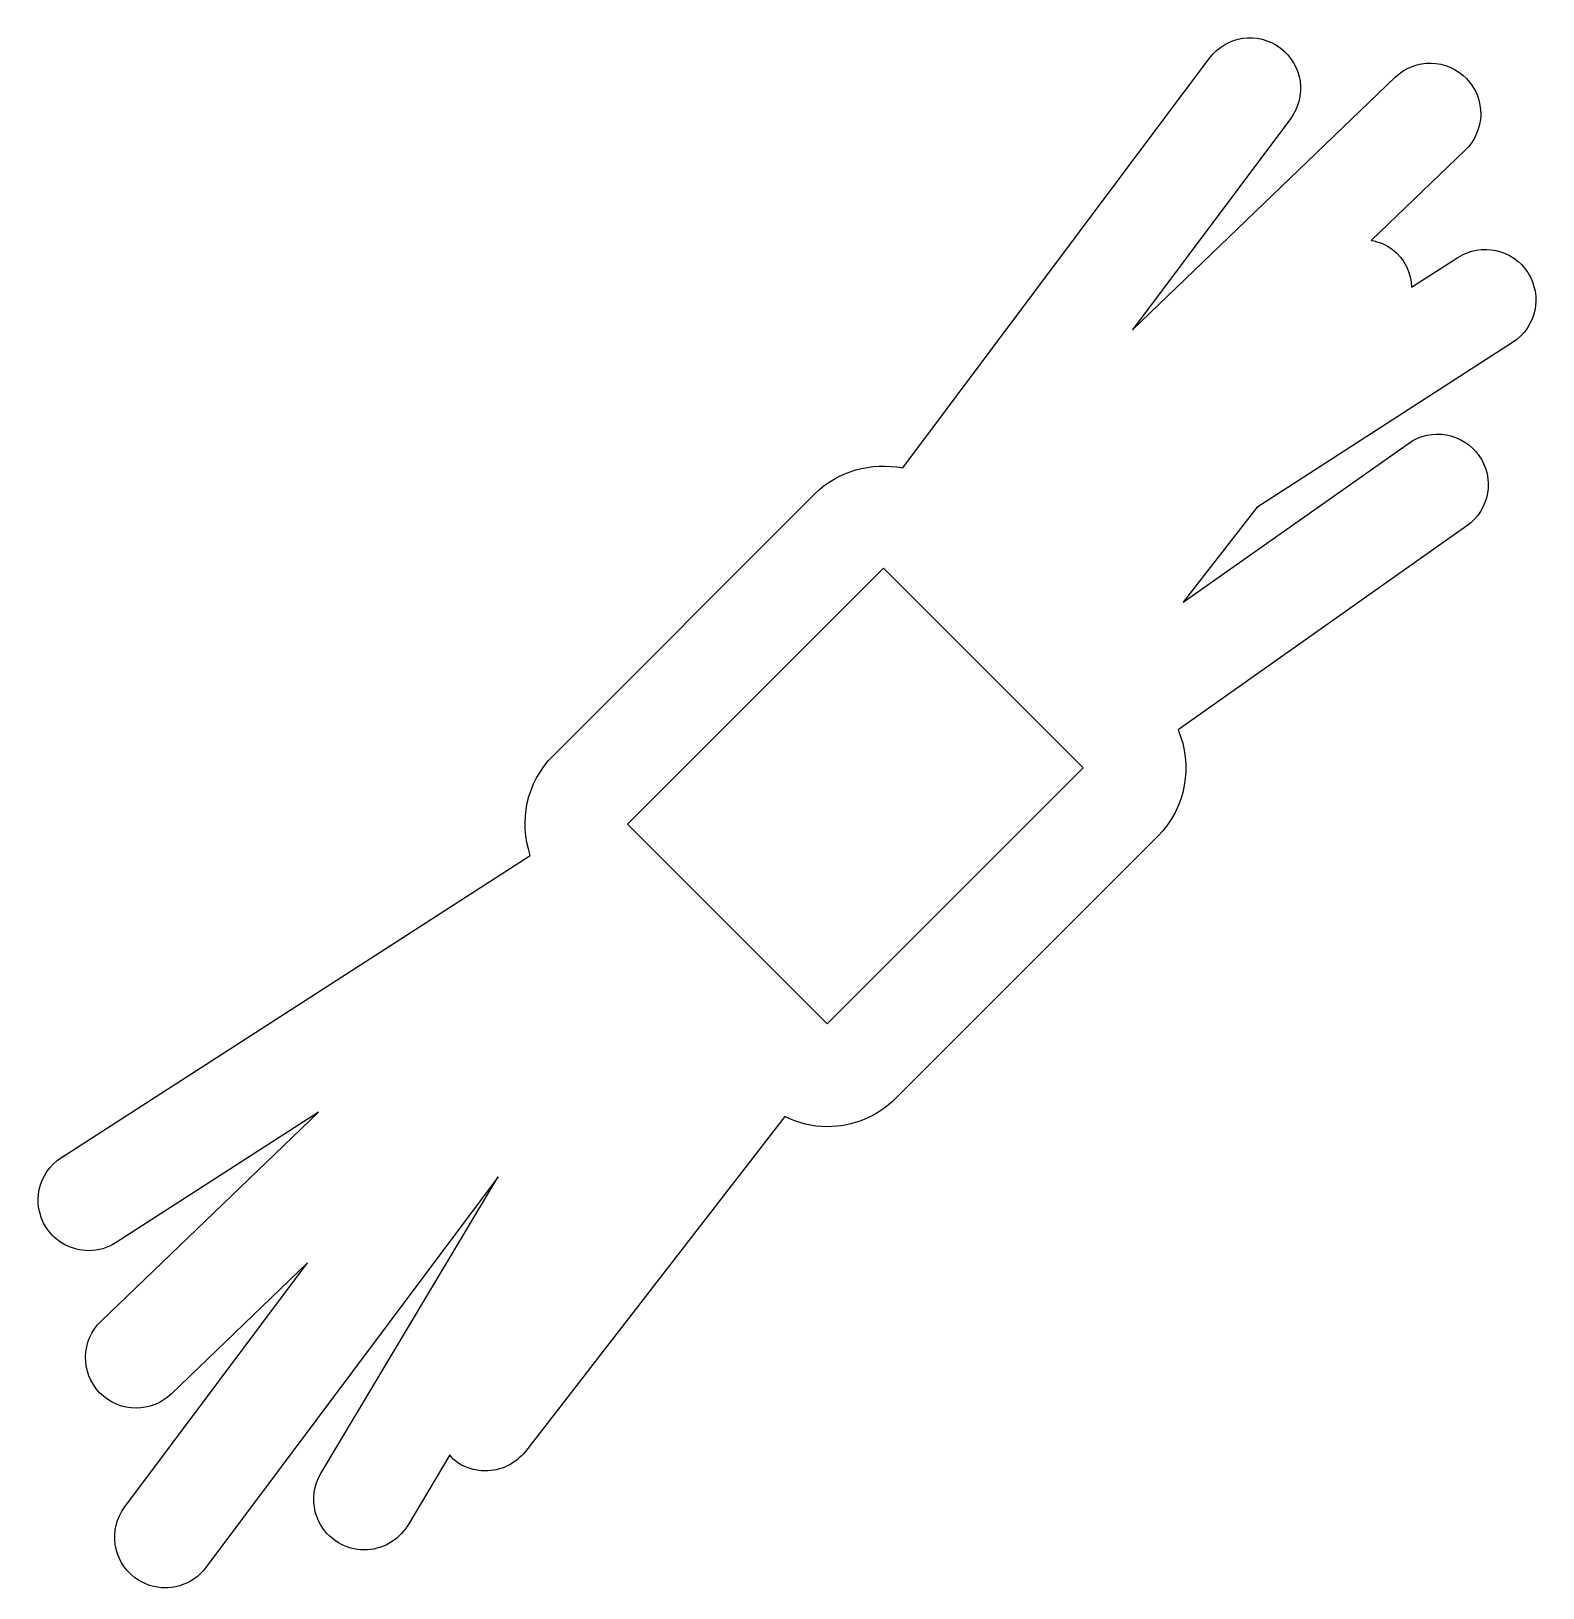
# Model space of a CAD drawing. Header units: centimetres. Extents: x -6.6 to 6.2, y -6.5 to 6.7.
import ezdxf

# ---------------------------------------------------------------- set-up
doc = ezdxf.new("R2010")
doc.units = ezdxf.units.CM
doc.header["$MEASUREMENT"] = 0
doc.layers.add('Layer 1', color=7, linetype='Continuous')

msp = doc.modelspace()

# ---------------------------------------------------------------- linework, layer by layer
at = {"layer": 'Layer 1'}
for points, knots in [([(6.06748, 4.63156), (5.93974, 4.82944), (5.67529, 4.88627), (5.47653, 4.75935), (5.47653, 4.75935), (5.47653, 4.75935), (5.08452, 4.50675), (5.08452, 4.50675), (5.08452, 4.50675), (5.07925, 4.62796), (5.02803, 4.74609), (4.92463, 4.82613), (4.92463, 4.82613), (4.86978, 4.86857), (4.80758, 4.89111), (4.74384, 4.90352), (4.74384, 4.90352), (4.74384, 4.90352), (5.53793, 5.66653), (5.53793, 5.66653), (5.53793, 5.66653), (5.70824, 5.82978), (5.71345, 6.10074), (5.55002, 6.27108), (5.55002, 6.27108), (5.38595, 6.44139), (5.1152, 6.44645), (4.94547, 6.2828), (4.94547, 6.2828), (4.94547, 6.2828), (2.72286, 4.147), (2.72286, 4.147), (2.72286, 4.147), (2.72286, 4.147), (4.05998, 5.93249), (4.05998, 5.93249), (4.05998, 5.93249), (4.20153, 6.12161), (4.16309, 6.38966), (3.97418, 6.53119), (3.97418, 6.53119), (3.78487, 6.67274), (3.51724, 6.63348), (3.37572, 6.44517), (3.37572, 6.44517), (3.37572, 6.44517), (0.78037, 2.97958), (0.78037, 2.97958), (0.78037, 2.97958), (0.51872, 3.02906), (0.23406, 2.95685), (0.04001, 2.76254), (0.04001, 2.76254), (0.04001, 2.76254), (-2.17704, 0.54607), (-2.17704, 0.54607), (-2.17704, 0.54607), (-2.40429, 0.31821), (-2.46649, -0.01019), (-2.36984, -0.29634), (-2.36984, -0.29634), (-2.36984, -0.29634), (-6.33611, -2.85189), (-6.33611, -2.85189), (-6.33611, -2.85189), (-6.53463, -2.98005), (-6.59183, -3.24435), (-6.46406, -3.44305), (-6.46406, -3.44305), (-6.38222, -3.56955), (-6.24467, -3.63889), (-6.10417, -3.63889), (-6.10417, -3.63889), (-6.02485, -3.63889), (-5.94471, -3.61674), (-5.87311, -3.57081), (-5.87311, -3.57081), (-5.87311, -3.57081), (-4.16028, -2.46715), (-4.16028, -2.46715), (-4.16028, -2.46715), (-4.16028, -2.46715), (-6.00003, -4.23502), (-6.00003, -4.23502), (-6.00003, -4.23502), (-6.17037, -4.39824), (-6.17558, -4.6692), (-6.01215, -4.83951), (-6.01215, -4.83951), (-5.92822, -4.9268), (-5.81612, -4.97064), (-5.70383, -4.97064), (-5.70383, -4.97064), (-5.59715, -4.97064), (-5.4905, -4.93095), (-5.40763, -4.85123), (-5.40763, -4.85123), (-5.40763, -4.85123), (-4.25336, -3.74207), (-4.25336, -3.74207), (-4.25336, -3.74207), (-4.25336, -3.74207), (-5.79903, -5.80603), (-5.79903, -5.80603), (-5.79903, -5.80603), (-5.94056, -5.99515), (-5.90214, -6.26318), (-5.71323, -6.4047), (-5.71323, -6.4047), (-5.63618, -6.46227), (-5.54644, -6.48987), (-5.4573, -6.48987), (-5.4573, -6.48987), (-5.32705, -6.48987), (-5.19867, -6.43058), (-5.11477, -6.31871), (-5.11477, -6.31871), (-5.11477, -6.31871), (-2.64094, -3.01539), (-2.64094, -3.01539), (-2.64094, -3.01539), (-2.64094, -3.01539), (-4.14055, -5.52213), (-4.14055, -5.52213), (-4.14055, -5.52213), (-4.26162, -5.72504), (-4.19566, -5.98721), (-3.99297, -6.10871), (-3.99297, -6.10871), (-3.92428, -6.14961), (-3.84872, -6.16925), (-3.774, -6.16925), (-3.774, -6.16925), (-3.62851, -6.16925), (-3.48677, -6.09495), (-3.4066, -5.96137), (-3.4066, -5.96137), (-3.4066, -5.96137), (-3.05052, -5.36611), (-3.05052, -5.36611), (-3.05052, -5.36611), (-3.03644, -5.38069), (-3.02777, -5.39873), (-3.01126, -5.41151), (-3.01126, -5.41151), (-2.93318, -5.47205), (-2.84113, -5.50131), (-2.74948, -5.50131), (-2.74948, -5.50131), (-2.62198, -5.50131), (-2.49564, -5.44453), (-2.41134, -5.33555), (-2.41134, -5.33555), (-2.41134, -5.33555), (-0.21749, -2.50528), (-0.21749, -2.50528), (-0.21749, -2.50528), (-0.10695, -2.55939), (0.01402, -2.59098), (0.14081, -2.59098), (0.14081, -2.59098), (0.35978, -2.59098), (0.56557, -2.50581), (0.72004, -2.35095), (0.72004, -2.35095), (0.72004, -2.35095), (2.93714, -0.13491), (2.93714, -0.13491), (2.93714, -0.13491), (3.17997, 0.10859), (3.2367, 0.46723), (3.10967, 0.76597), (3.10967, 0.76597), (3.10967, 0.76597), (5.55143, 2.48862), (5.55143, 2.48862), (5.55143, 2.48862), (5.74434, 2.6247), (5.79024, 2.89145), (5.65411, 3.08436), (5.65411, 3.08436), (5.51803, 3.27769), (5.25126, 3.32275), (5.05837, 3.18747), (5.05837, 3.18747), (5.05837, 3.18747), (3.15337, 1.84352), (3.15337, 1.84352), (3.15337, 1.84352), (3.15337, 1.84352), (3.77538, 2.64605), (3.77538, 2.64605), (3.77538, 2.64605), (3.77538, 2.64605), (5.93946, 4.0404), (5.93946, 4.0404), (5.93946, 4.0404), (6.13804, 4.16856), (6.19525, 4.43286), (6.06748, 4.63156)], [0, 0, 0, 0, 0.01960784, 0.01960784, 0.01960784, 0.01960784, 0.03921569, 0.03921569, 0.03921569, 0.03921569, 0.05882353, 0.05882353, 0.05882353, 0.05882353, 0.07843137, 0.07843137, 0.07843137, 0.07843137, 0.09803922, 0.09803922, 0.09803922, 0.09803922, 0.11764706, 0.11764706, 0.11764706, 0.11764706, 0.1372549, 0.1372549, 0.1372549, 0.1372549, 0.15686275, 0.15686275, 0.15686275, 0.15686275, 0.17647059, 0.17647059, 0.17647059, 0.17647059, 0.19607843, 0.19607843, 0.19607843, 0.19607843, 0.21568627, 0.21568627, 0.21568627, 0.21568627, 0.23529412, 0.23529412, 0.23529412, 0.23529412, 0.25490196, 0.25490196, 0.25490196, 0.25490196, 0.2745098, 0.2745098, 0.2745098, 0.2745098, 0.29411765, 0.29411765, 0.29411765, 0.29411765, 0.31372549, 0.31372549, 0.31372549, 0.31372549, 0.33333333, 0.33333333, 0.33333333, 0.33333333, 0.35294118, 0.35294118, 0.35294118, 0.35294118, 0.37254902, 0.37254902, 0.37254902, 0.37254902, 0.39215686, 0.39215686, 0.39215686, 0.39215686, 0.41176471, 0.41176471, 0.41176471, 0.41176471, 0.43137255, 0.43137255, 0.43137255, 0.43137255, 0.45098039, 0.45098039, 0.45098039, 0.45098039, 0.47058824, 0.47058824, 0.47058824, 0.47058824, 0.49019608, 0.49019608, 0.49019608, 0.49019608, 0.50980392, 0.50980392, 0.50980392, 0.50980392, 0.52941176, 0.52941176, 0.52941176, 0.52941176, 0.54901961, 0.54901961, 0.54901961, 0.54901961, 0.56862745, 0.56862745, 0.56862745, 0.56862745, 0.58823529, 0.58823529, 0.58823529, 0.58823529, 0.60784314, 0.60784314, 0.60784314, 0.60784314, 0.62745098, 0.62745098, 0.62745098, 0.62745098, 0.64705882, 0.64705882, 0.64705882, 0.64705882, 0.66666667, 0.66666667, 0.66666667, 0.66666667, 0.68627451, 0.68627451, 0.68627451, 0.68627451, 0.70588235, 0.70588235, 0.70588235, 0.70588235, 0.7254902, 0.7254902, 0.7254902, 0.7254902, 0.74509804, 0.74509804, 0.74509804, 0.74509804, 0.76470588, 0.76470588, 0.76470588, 0.76470588, 0.78431373, 0.78431373, 0.78431373, 0.78431373, 0.80392157, 0.80392157, 0.80392157, 0.80392157, 0.82352941, 0.82352941, 0.82352941, 0.82352941, 0.84313725, 0.84313725, 0.84313725, 0.84313725, 0.8627451, 0.8627451, 0.8627451, 0.8627451, 0.88235294, 0.88235294, 0.88235294, 0.88235294, 0.90196078, 0.90196078, 0.90196078, 0.90196078, 0.92156863, 0.92156863, 0.92156863, 0.92156863, 0.94117647, 0.94117647, 0.94117647, 0.94117647, 0.96078431, 0.96078431, 0.96078431, 0.96078431, 1, 1, 1, 1]), ([(0.14084, -1.7209), (0.14084, -1.7209), (-1.54731, -0.03344), (-1.54731, -0.03344), (-1.54731, -0.03344), (-1.54731, -0.03344), (0.61926, 2.13249), (0.61926, 2.13249), (0.61926, 2.13249), (0.61926, 2.13249), (2.30735, 0.44461), (2.30735, 0.44461), (2.30735, 0.44461), (2.30735, 0.44461), (0.14084, -1.7209), (0.14084, -1.7209)], [0, 0, 0, 0, 0.2, 0.2, 0.2, 0.2, 0.4, 0.4, 0.4, 0.4, 0.6, 0.6, 0.6, 0.6, 1, 1, 1, 1])]:
    msp.add_open_spline(points, degree=3, knots=knots, dxfattribs=at)

doc.saveas('drawing.dxf')
